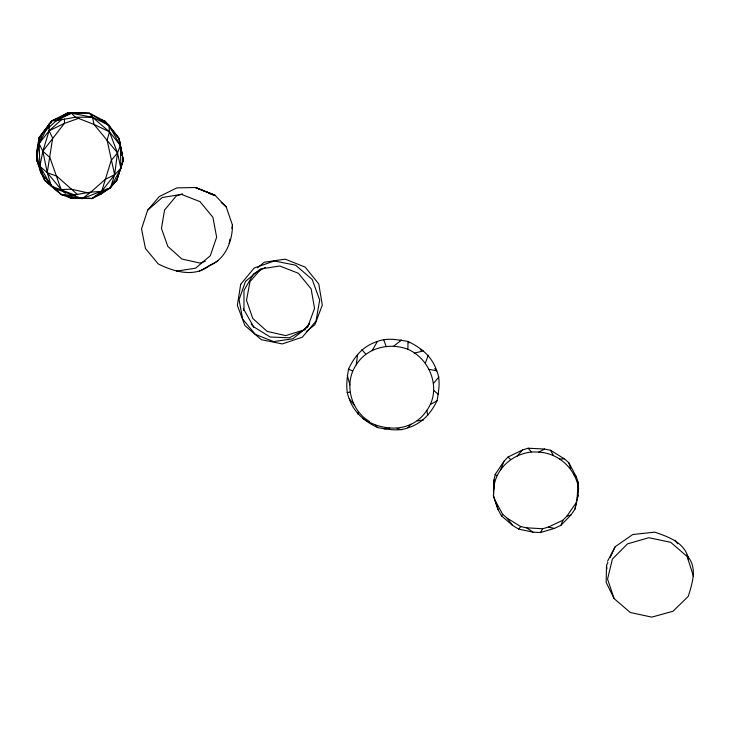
<?xml version="1.0" encoding="UTF-8"?>
<svg xmlns="http://www.w3.org/2000/svg" width="730" height="730" viewBox="0 0 730 730"><rect width="100%" height="100%" fill="white"/><g stroke="black" fill="none" stroke-linecap="round" stroke-linejoin="round"><path stroke-width="1.09" d="M362.673 418.299C383.232 432.187 411.985 432.835 426.877 410.333C441.796 389.637 430.6 359.123 407.924 349.296L407.97 341.43C398.005 339.788 387.046 337.534 377.419 341.457C363.129 346.038 354.716 355.975 348.484 369.188C347.051 378.87 345.153 389.574 349.241 398.781C353.968 412.669 364.854 421.502 377.729 427.607C387.53 429.286 398.288 431.567 407.815 427.844C422.113 423.5 430.618 413.691 437.087 400.679C438.693 390.952 440.801 380.175 436.768 370.849C431.859 356.313 421.365 347.918 407.97 341.43L408.992 342.908M39.082 141.656L39.895 166.321L44.722 180.301L61.402 194.572L70.363 197.921L91.953 198.533L101.078 194.134L110.449 187.774L116.645 180.584L123.27 160.226L119.063 138.508L108.925 125.286L105.074 121.326L89.608 113.323L67.698 112.876L51.83 120.797L39.101 137.787L36.5 152.597L36.546 159.56L40.752 172.526L44.722 180.301L61.402 194.572L82.207 198.642L110.449 187.774L120.897 168.384L120.377 145.498L119.063 138.508L109.974 127.339M51.155 122.832L49.202 124.009L49.129 130.779L42.833 151.21L39.895 166.321L51.346 186.159L57.998 190.275M369.289 421.411C350.51 410.214 343.684 382.967 356.24 364.817C366.816 347.589 389.592 342.297 407.924 349.296M232.459 225.068C232.523 240.982 225.497 259.132 209.766 265.464C194.499 277.756 174.059 271.834 158.282 263.959L145.462 248.538L141.529 228.892L147.624 210.222L159.259 196.58L176.815 187.902L195.467 187.51L215.049 195.284L226.209 206.928L232.459 225.068L231.875 228.326M607.88 562.456L606.511 565.403L606.146 582.358L614.112 598.609L630.282 612.497L651.79 617.124L673.005 611.247L688.299 596.337C692.086 583.489 697.552 568.542 688.007 556.762C683.307 541.87 667.986 536.751 654.682 532.133L632.755 534.533L615.144 546.752L607.506 561.297M64.523 119.063L64.395 123.388L42.833 151.21L47.249 172.681L51.346 186.159L75.61 195.321M493.471 496.391L494.037 479.884L495.232 474.345L503.955 461.314L507.925 457.08L522.452 449.981L528.155 448.22L544.58 449.041L550.484 450.255L564.327 458.823L568.798 462.683L576.262 476.654L578.087 482.101L578.552 488.452L578.142 495.488L574.957 509.211L570.896 515.052L560.923 525.326L554.353 528.429L540.319 532.562L532.982 532.143L518.61 529.095L512.442 525.29L501.492 515.891L498.106 509.686L493.471 496.391L494.037 479.884M574.957 509.211L577.184 497.632L578.087 482.101M112.548 184.143L116.645 180.584L123.27 160.226L120.377 145.498L108.925 125.286L92.528 117.265L71.403 113.241L51.83 120.797L39.101 137.787L36.546 159.56L44.722 180.301L61.402 194.572L72.069 195.257L90.876 192.1L101.671 191.424L114.619 174.707L120.897 168.384L117.503 152.889L109.436 131.82L108.925 125.286L89.608 113.323L67.698 112.876L61.858 116.389M356.24 364.817L357.609 354.433M121.864 155.545L122.202 153.4L120.706 149.203M229.12 243.555L229.904 239.203M357.773 414.092L358.22 411.921M493.772 489.419C494.63 467.1 517.013 449.872 538.667 452.153C558.569 452.974 575.587 468.815 578.552 488.452M119.163 172.718L116.645 180.584L114.938 181.797M119.501 171.678L123.27 160.226L119.063 138.508L109.929 127.476M425.444 362.874L428.264 355.209M500.67 469.81L503.955 461.314M560.923 525.326L562.93 520.207L566.945 516.064L575.897 503.171M577.184 497.632L578.142 495.488M610.143 557.556L615.144 546.752M46.665 128.909L39.064 143.6L36.546 159.56L39.895 166.321L47.249 172.681L61.128 189.535L65.326 193.35M48.189 125.971L49.202 124.009M372.136 350.655L377.419 341.457M307.33 326.94L309.648 323.089M540.319 532.562L542.755 528.739L548.413 527.069L562.93 520.207M39.101 137.787L51.83 120.797L56.429 120.596L75.418 117.211L92.528 117.265L109.436 131.82L120.377 145.498L117.503 152.889L114.619 174.707L110.449 187.774L91.953 198.533L80.592 198.204M66.457 114.482L67.698 112.876L89.608 113.323L92.528 117.265L94.006 124.429L117.503 152.889L111.188 160.436L101.671 191.424L91.953 198.533L88.604 198.186M501.492 515.891L502.724 514.376L495.241 500.67L493.37 495.296M407.815 427.844L410.844 424.185M433.775 383.058L438.912 376.954M518.61 529.095L520.764 526.595L526.567 527.817L542.755 528.739M517.086 456.131L522.452 449.981M260.19 269.981L249.979 281.661L246.503 300.34L252.799 318.508L267.134 331.393L285.722 335.618L303.68 330.051L308.854 324.302M62.15 119.09L49.129 130.779L39.064 143.6L42.833 151.21L49.877 157.479L61.128 189.535L71.275 189.189L88.658 193.039M103.541 191.99L106.817 189.143M147.624 210.222L162.197 197.547L181.387 194.372L199.983 201.617L212.904 217.312L216.646 237.168L210.276 255.774L195.603 268.175L176.596 271.14M257.462 267.819L264.26 262.243L285.174 259.15L305.167 267.107L318.773 283.97L322.295 305.094L314.885 324.74L306.335 331.539M393.388 346.367L401.509 340.134L399.593 340.6M430.746 404.32L437.087 400.679M199.345 271.213L217.923 260.902M265.455 267.363L253.602 273.869L243.975 290.394L244.002 309.739L253.593 326.766L270.173 337.023L289.39 337.808L305.176 329.394M538.667 452.153L544.58 449.041M55.352 121.162L59.458 119.273M78.895 118.242L64.395 123.388L49.129 130.779L52.66 138.189L47.249 172.681L56.703 176.112L77.617 194.645M182.473 193.861L176.332 195.932L164.551 210.021L161.458 228.481L167.809 246.384L181.861 259.013L199.892 263.055L205.294 261.303M347.06 392.767L349.789 392.065M566.945 516.064L570.896 515.052M414.229 353.201L423.281 350.911L420.234 349.752M97.875 194.645L101.078 194.134M417.268 420.936L423.427 419.978M384.062 428.921L389.793 428.2M75.573 197.647L70.363 197.921L68.465 196.744M559.545 459.051L564.327 458.823M76.048 198.076L70.363 197.921L68.684 196.397M428.948 369.307L436.768 370.849L434.706 368.559M208.78 193.377L215.049 195.284L195.467 187.51L212.01 194.089L213.68 195.603M548.413 527.069L554.353 528.429M397.056 428.556L401.71 429.778M100.868 119.656L105.074 121.326L108.569 125.615M348.484 369.188L352.49 370.876M502.724 514.376L507.14 518.172L520.764 526.595M526.567 527.817L532.982 532.143M574.017 474.956L576.262 476.654M433.547 390.249L438.338 394.437M507.925 457.08L510.516 459.334M221.199 202.393L226.209 206.928M495.232 474.345L496.728 475.695M375.494 425.243L377.729 427.607M361.806 349.624L365.712 354.004M528.155 448.22L531.23 451.779M251.166 323.938L254.013 327.423M349.241 398.781L354.716 405.615M674.949 540.282L677.705 543.75M686.629 555.028L688.007 556.762L688.262 559.016M105.074 121.326L107.848 124.839M507.14 518.172L512.442 525.29M550.484 450.255L553.276 455.173M383.588 339.404L386.015 346.066M614.112 598.609L607.552 579.091L612.397 559.07L627.49 543.886L648.851 537.718L670.706 542.317L687.085 556.47L693.5 576.28M495.241 500.67L498.106 509.686M568.798 462.683L570.632 468.633M347.343 375.43L349.907 384.938M243.391 308.407L243.784 310.606M426.877 410.333L427.689 415.279M606.511 565.403L606.94 568.743M240.69 284.308L237.341 305.368L244.915 325.598L261.34 339.669L282.3 343.921L302.284 337.196L315.999 321.182L319.685 300.066L312.23 279.535L295.586 265.182L274.298 260.975L254.186 268.019L240.69 284.308M109.436 131.82L107.118 140.288L114.619 174.707L105.211 179.388L90.876 192.1L82.207 198.642L53.764 188.103L40.752 172.526L36.5 152.597L42.203 133.581L56.429 120.596L71.403 113.241L75.418 117.211L94.006 124.429L109.436 131.82M245.499 281.388L239.057 299.729L242.67 319.11L255.327 334.395L273.65 341.594L292.839 338.802L307.823 326.693L314.548 308.407L311.117 288.825L298.369 273.266L279.763 266.003L260.391 269.005L245.499 281.388"/></g></svg>
